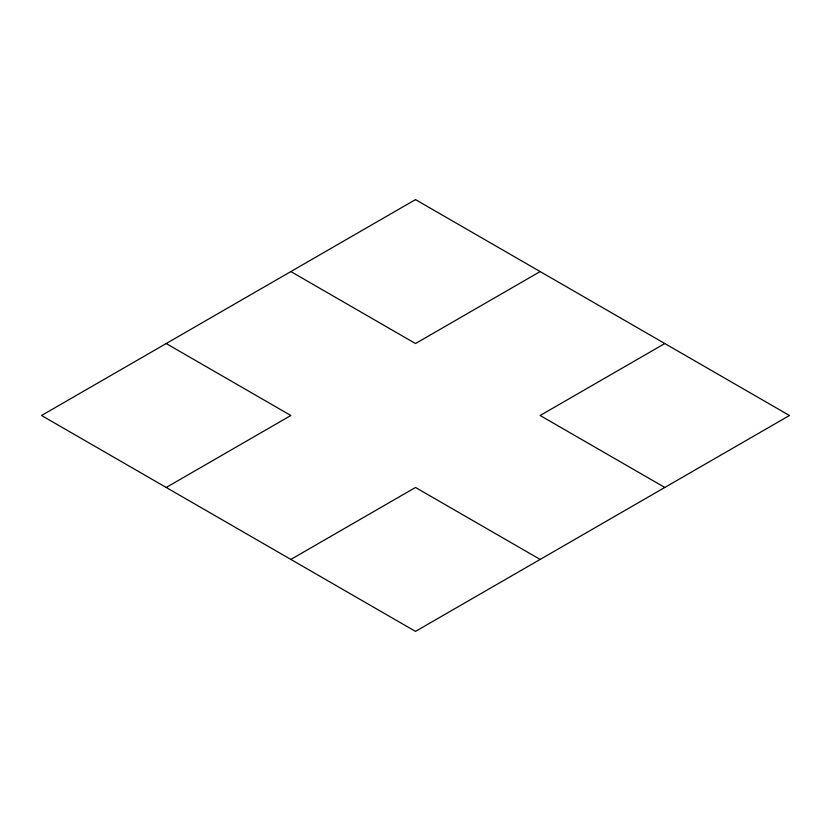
<?xml version="1.0" encoding="UTF-8"?>
<svg xmlns="http://www.w3.org/2000/svg" width="831" height="831" viewBox="0 0 831 831"><rect width="100%" height="100%" fill="white"/><g stroke="black" fill="none" stroke-linecap="round" stroke-linejoin="round"><path stroke-width="1.25" d="M166.2 487.465L290.85 415.5L166.2 343.535M540.15 271.571L415.5 343.535L290.85 271.571M290.85 559.429L415.5 487.465L540.15 559.429M664.8 343.535L540.15 415.5L664.8 487.465M415.5 199.606L41.55 415.5L415.5 631.394L789.45 415.5L415.5 199.606"/></g></svg>
